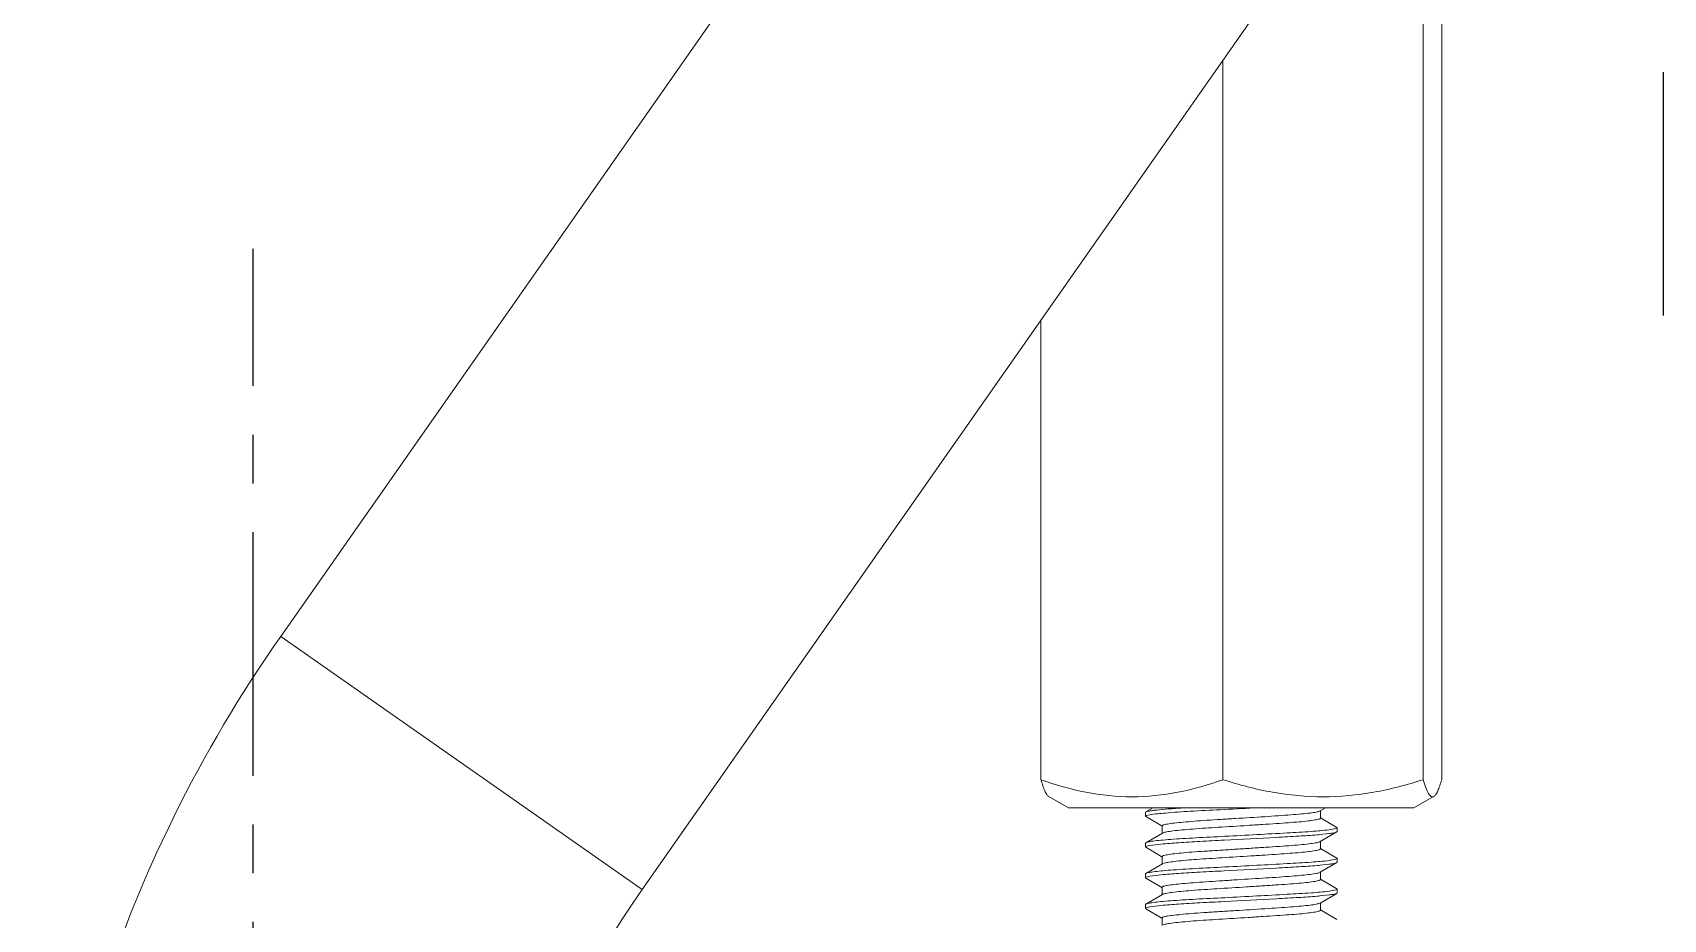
# Model space of a CAD drawing. Header units: millimetres. Extents: x 1991 to 2585, y -545 to -125.
# Drawn here: x 2323.75 to 2366.25, y -457.35 to -434.23 of the extents above; entities that cross this region are included whole.
import ezdxf

# ---------------------------------------------------------------- set-up
doc = ezdxf.new("R2010")
doc.units = ezdxf.units.MM
doc.header["$LTSCALE"] = 0.1
doc.linetypes.add('CENTERX2', pattern=[101.6, 63.5, -12.7, 12.7, -12.7])
doc.layers.get('0').update_dxf_attribs({"lineweight": 13})
doc.layers.add('CENTER', color=1, linetype='CENTERX2')

msp = doc.modelspace()

# ---------------------------------------------------------------- linework, layer by layer
at = {"color": 7, "linetype": 'Continuous'}
for p, q in [((2349.365, -422.624), (2330.216, -449.972)), ((2358.785, -429.22), (2339.636, -456.568)), ((2359.994, -453.709), (2359.994, -429.18)), ((2360.473, -453.709), (2360.473, -429.18)), ((2354.772, -453.709), (2354.772, -434.952)), ((2350.028, -453.709), (2350.028, -441.726)), ((2339.636, -456.568), (2330.216, -449.972)), ((2350.75, -454.445), (2350.22, -454.138)), ((2359.75, -454.445), (2360.281, -454.138)), ((2359.75, -454.445), (2350.751, -454.445)), ((2352.759, -454.551), (2352.75, -454.561)), ((2352.75, -454.561), (2352.75, -454.661)), ((2352.76, -454.672), (2352.75, -454.661)), ((2352.751, -454.661), (2352.764, -454.648)), ((2352.943, -454.445), (2352.759, -454.551)), ((2352.76, -454.672), (2353.181, -454.916)), ((2352.764, -454.648), (2352.771, -454.646)), ((2352.771, -454.646), (2352.864, -454.624)), ((2357.306, -454.525), (2357.295, -454.53)), ((2357.306, -454.524), (2357.443, -454.445)), ((2357.317, -454.711), (2357.317, -454.524)), ((2357.742, -454.951), (2357.317, -454.705)), ((2353.193, -455.099), (2352.759, -455.351)), ((2353.184, -454.911), (2353.184, -455.111)), ((2353.21, -455.092), (2353.193, -455.099)), ((2357.296, -455.141), (2357.537, -455.115)), ((2357.306, -455.324), (2357.741, -455.072)), ((2357.713, -454.983), (2357.537, -455.015)), ((2357.75, -454.961), (2357.713, -454.983)), ((2357.741, -455.072), (2357.75, -455.061)), ((2357.742, -454.951), (2357.75, -454.961)), ((2357.75, -454.961), (2357.75, -455.061)), ((2352.759, -455.351), (2352.75, -455.361)), ((2352.75, -455.361), (2352.75, -455.461)), ((2352.75, -455.461), (2352.764, -455.448)), ((2352.76, -455.472), (2352.75, -455.461)), ((2352.76, -455.472), (2353.181, -455.716)), ((2352.764, -455.448), (2352.771, -455.446)), ((2352.771, -455.446), (2352.864, -455.424)), ((2357.306, -455.324), (2357.301, -455.327)), ((2357.317, -455.511), (2357.317, -455.324)), ((2357.742, -455.751), (2357.317, -455.505)), ((2353.193, -455.899), (2352.759, -456.151)), ((2353.184, -455.711), (2353.184, -455.911)), ((2353.243, -455.882), (2353.193, -455.899)), ((2357.296, -455.941), (2357.537, -455.915)), ((2357.306, -456.124), (2357.741, -455.872)), ((2357.713, -455.783), (2357.537, -455.815)), ((2357.75, -455.761), (2357.713, -455.783)), ((2357.741, -455.872), (2357.75, -455.861)), ((2357.742, -455.751), (2357.75, -455.761)), ((2357.75, -455.761), (2357.75, -455.861)), ((2352.759, -456.151), (2352.75, -456.161)), ((2352.75, -456.161), (2352.75, -456.261)), ((2352.76, -456.272), (2352.75, -456.261)), ((2352.751, -456.261), (2352.764, -456.248)), ((2352.76, -456.272), (2353.181, -456.516)), ((2352.764, -456.248), (2352.771, -456.246)), ((2352.771, -456.246), (2352.864, -456.224)), ((2357.305, -456.125), (2357.28, -456.136)), ((2357.317, -456.311), (2357.317, -456.124)), ((2357.742, -456.551), (2357.317, -456.305)), ((2353.193, -456.699), (2352.759, -456.951)), ((2353.184, -456.511), (2353.184, -456.711)), ((2353.202, -456.695), (2353.193, -456.699)), ((2357.296, -456.741), (2357.537, -456.715)), ((2357.306, -456.924), (2357.741, -456.672)), ((2357.713, -456.583), (2357.537, -456.615)), ((2357.751, -456.561), (2357.713, -456.583)), ((2357.741, -456.672), (2357.75, -456.661)), ((2357.742, -456.551), (2357.75, -456.561)), ((2357.75, -456.561), (2357.75, -456.661)), ((2352.759, -456.951), (2352.75, -456.961)), ((2352.75, -456.961), (2352.75, -457.061)), ((2352.76, -457.072), (2352.75, -457.061)), ((2352.751, -457.061), (2352.764, -457.048)), ((2352.76, -457.072), (2353.181, -457.316)), ((2352.764, -457.048), (2352.77, -457.046)), ((2352.77, -457.046), (2352.864, -457.024)), ((2357.306, -456.925), (2357.295, -456.93)), ((2357.317, -457.111), (2357.317, -456.924)), ((2357.742, -457.351), (2357.317, -457.105)), ((2353.184, -457.311), (2353.184, -457.511))]:
    msp.add_line(p, q, dxfattribs=at)
for centre, radius, start, end in [((2359.5, -470.477), 35.75, 145, 180), ((2356.312, -444.333), 10.852, 274.8324, 275.2038), ((2356.301, -445.003), 10.983, 274.8332, 275.2002), ((2359.5, -470.477), 24.25, 145, 180), ((2356.3, -445.781), 11.005, 274.8291, 275.1955)]:
    msp.add_arc(centre, radius, start, end, dxfattribs=at)
for points, knots in [([(2350.028, -453.709), (2350.044, -453.763), (2350.074, -453.861), (2350.123, -453.991), (2350.172, -454.086), (2350.212, -454.133), (2350.233, -454.146)], [0, 0, 0, 0, 0.344652, 0.630388, 0.84912, 1, 1, 1, 1]), ([(2352.4, -454.156), (2351.998, -454.156), (2351.189, -454.069), (2350.411, -453.844), (2350.028, -453.709)], [0, 0, 0, 0, 0.497364, 1, 1, 1, 1]), ([(2354.772, -453.709), (2354.389, -453.844), (2353.611, -454.069), (2352.802, -454.156), (2352.4, -454.156)], [0, 0, 0, 0, 0.502635, 1, 1, 1, 1]), ([(2359.994, -453.709), (2359.571, -453.844), (2358.711, -454.07), (2357.383, -454.199), (2356.054, -454.07), (2355.195, -453.844), (2354.772, -453.709)], [0, 0, 0, 0, 0.250635, 0.5, 0.749363, 1, 1, 1, 1]), ([(2360.268, -454.146), (2360.258, -454.152), (2360.233, -454.16), (2360.194, -454.147), (2360.159, -454.113), (2360.126, -454.063), (2360.092, -453.996), (2360.044, -453.877), (2360.014, -453.779), (2359.994, -453.709)], [0, 0, 0, 0, 0.064488, 0.12891, 0.210521, 0.317304, 0.451076, 0.610948, 1, 1, 1, 1]), ([(2360.473, -453.709), (2360.457, -453.763), (2360.427, -453.861), (2360.378, -453.991), (2360.329, -454.086), (2360.289, -454.133), (2360.268, -454.146)], [0, 0, 0, 0, 0.344652, 0.630388, 0.84912, 1, 1, 1, 1]), ([(2353.722, -454.444), (2353.595, -454.452), (2353.37, -454.469), (2353.107, -454.492), (2352.943, -454.512), (2352.858, -454.525), (2352.799, -454.537), (2352.769, -454.545), (2352.759, -454.551)], [0, 0, 0, 0, 0.391449, 0.698674, 0.814232, 0.902733, 0.964376, 1, 1, 1, 1]), ([(2352.864, -454.624), (2352.999, -454.602), (2353.351, -454.569), (2353.964, -454.527), (2354.735, -454.49), (2355.29, -454.46), (2355.583, -454.445)], [0, 0, 0, 0, 0.150209, 0.389062, 0.676538, 1, 1, 1, 1]), ([(2357.295, -454.53), (2357.265, -454.543), (2357.181, -454.56), (2357.022, -454.583), (2356.802, -454.604), (2356.527, -454.627), (2356.208, -454.65), (2355.727, -454.683), (2355.226, -454.714), (2354.724, -454.744), (2354.366, -454.767), (2354.039, -454.79), (2353.754, -454.814), (2353.521, -454.838), (2353.363, -454.858), (2353.27, -454.874), (2353.225, -454.886), (2353.197, -454.895), (2353.184, -454.906), (2353.184, -454.911)], [0, 0, 0, 0, 0.023035, 0.0621, 0.116303, 0.183625, 0.261778, 0.348208, 0.533241, 0.625417, 0.713149, 0.793307, 0.863151, 0.920411, 0.962898, 0.978135, 0.989295, 0.996418, 1, 1, 1, 1]), ([(2357.317, -454.711), (2357.317, -454.716), (2357.304, -454.727), (2357.277, -454.736), (2357.231, -454.749), (2357.137, -454.767), (2356.977, -454.788), (2356.746, -454.811), (2356.467, -454.832), (2356.147, -454.853), (2355.792, -454.877), (2355.287, -454.91), (2354.682, -454.949), (2354.111, -454.983), (2353.718, -455.017), (2353.491, -455.04), (2353.328, -455.064), (2353.241, -455.081), (2353.21, -455.092)], [0, 0, 0, 0, 0.003474, 0.01055, 0.021821, 0.037339, 0.08069, 0.138215, 0.206123, 0.283488, 0.371064, 0.464582, 0.650266, 0.81108, 0.879977, 0.93604, 0.976463, 1, 1, 1, 1]), ([(2357.537, -455.015), (2357.384, -455.035), (2357.019, -455.065), (2356.392, -455.1), (2355.64, -455.142), (2354.846, -455.184), (2354.199, -455.216), (2353.73, -455.243), (2353.427, -455.264), (2353.172, -455.286), (2352.975, -455.306), (2352.845, -455.328), (2352.778, -455.34), (2352.759, -455.351)], [0, 0, 0, 0, 0.096449, 0.228986, 0.393028, 0.567981, 0.726761, 0.798206, 0.862615, 0.916741, 0.958292, 0.986037, 1, 1, 1, 1]), ([(2352.864, -455.424), (2352.961, -455.408), (2353.211, -455.382), (2353.647, -455.347), (2354.197, -455.316), (2355.049, -455.274), (2355.908, -455.227), (2356.714, -455.183), (2357.067, -455.16), (2357.226, -455.147)], [0, 0, 0, 0, 0.067591, 0.172009, 0.30062, 0.445558, 0.757285, 0.890564, 1, 1, 1, 1]), ([(2357.537, -455.115), (2357.582, -455.109), (2357.65, -455.097), (2357.72, -455.084), (2357.741, -455.072)], [0, 0, 0, 0, 0.655875, 1, 1, 1, 1]), ([(2357.301, -455.327), (2357.274, -455.34), (2357.192, -455.356), (2357.039, -455.381), (2356.822, -455.404), (2356.55, -455.426), (2356.232, -455.448), (2355.879, -455.471), (2355.504, -455.496), (2355.12, -455.521), (2354.74, -455.545), (2354.379, -455.567), (2354.049, -455.589), (2353.761, -455.612), (2353.525, -455.636), (2353.366, -455.658), (2353.271, -455.675), (2353.225, -455.687), (2353.198, -455.696), (2353.184, -455.707), (2353.184, -455.712)], [0, 0, 0, 0, 0.021596, 0.059558, 0.11266, 0.179356, 0.257196, 0.343458, 0.435244, 0.529231, 0.622024, 0.710361, 0.791252, 0.861758, 0.919451, 0.962524, 0.978044, 0.989333, 0.996467, 1, 1, 1, 1]), ([(2357.317, -455.511), (2357.317, -455.515), (2357.305, -455.526), (2357.261, -455.542), (2357.16, -455.563), (2356.995, -455.586), (2356.774, -455.608), (2356.509, -455.629), (2356.203, -455.65), (2355.863, -455.673), (2355.373, -455.705), (2354.778, -455.743), (2354.128, -455.781), (2353.666, -455.82), (2353.386, -455.855), (2353.283, -455.872), (2353.243, -455.882)], [0, 0, 0, 0, 0.003382, 0.010117, 0.035714, 0.077164, 0.132402, 0.197978, 0.272247, 0.356603, 0.447563, 0.631276, 0.792846, 0.923953, 0.969882, 1, 1, 1, 1]), ([(2357.537, -455.815), (2357.384, -455.835), (2357.019, -455.865), (2356.392, -455.9), (2355.64, -455.942), (2354.846, -455.984), (2354.2, -456.016), (2353.73, -456.043), (2353.427, -456.064), (2353.172, -456.086), (2352.976, -456.107), (2352.845, -456.128), (2352.778, -456.14), (2352.759, -456.151)], [0, 0, 0, 0, 0.096398, 0.228921, 0.392949, 0.567888, 0.726621, 0.798046, 0.862535, 0.916686, 0.958224, 0.985987, 1, 1, 1, 1]), ([(2352.864, -456.224), (2352.961, -456.208), (2353.211, -456.182), (2353.648, -456.147), (2354.198, -456.116), (2355.049, -456.074), (2355.908, -456.027), (2356.714, -455.983), (2357.067, -455.96), (2357.226, -455.947)], [0, 0, 0, 0, 0.067572, 0.172015, 0.300716, 0.445562, 0.757287, 0.890651, 1, 1, 1, 1]), ([(2357.537, -455.915), (2357.582, -455.909), (2357.65, -455.897), (2357.72, -455.884), (2357.741, -455.872)], [0, 0, 0, 0, 0.655889, 1, 1, 1, 1]), ([(2357.28, -456.136), (2357.245, -456.147), (2357.152, -456.163), (2356.982, -456.186), (2356.754, -456.209), (2356.356, -456.242), (2355.784, -456.279), (2355.181, -456.316), (2354.686, -456.347), (2354.335, -456.37), (2354.016, -456.393), (2353.738, -456.415), (2353.511, -456.438), (2353.344, -456.459), (2353.242, -456.48), (2353.196, -456.495), (2353.184, -456.507), (2353.184, -456.512)], [0, 0, 0, 0, 0.026336, 0.068438, 0.124737, 0.193436, 0.358782, 0.542241, 0.633161, 0.719338, 0.797894, 0.866307, 0.922113, 0.963515, 0.989453, 0.99646, 1, 1, 1, 1]), ([(2357.317, -456.311), (2357.317, -456.316), (2357.304, -456.327), (2357.276, -456.336), (2357.23, -456.349), (2357.134, -456.367), (2356.971, -456.389), (2356.737, -456.412), (2356.453, -456.433), (2356.129, -456.455), (2355.768, -456.479), (2355.259, -456.512), (2354.651, -456.551), (2354.078, -456.585), (2353.689, -456.62), (2353.467, -456.643), (2353.311, -456.667), (2353.229, -456.683), (2353.202, -456.695)], [0, 0, 0, 0, 0.003512, 0.010689, 0.022099, 0.037875, 0.081873, 0.140285, 0.208835, 0.287438, 0.37605, 0.470504, 0.656863, 0.817408, 0.885506, 0.94017, 0.978604, 1, 1, 1, 1]), ([(2357.537, -456.615), (2357.384, -456.635), (2357.019, -456.665), (2356.392, -456.7), (2355.64, -456.742), (2354.846, -456.784), (2354.2, -456.816), (2353.73, -456.843), (2353.427, -456.864), (2353.172, -456.886), (2352.976, -456.907), (2352.852, -456.925), (2352.788, -456.94), (2352.766, -456.947), (2352.759, -456.951)], [0, 0, 0, 0, 0.096527, 0.229008, 0.392981, 0.567973, 0.726642, 0.798173, 0.862569, 0.91668, 0.95827, 0.985982, 0.994633, 1, 1, 1, 1]), ([(2352.864, -457.024), (2352.961, -457.008), (2353.211, -456.982), (2353.647, -456.947), (2354.197, -456.916), (2355.049, -456.874), (2355.908, -456.827), (2356.714, -456.783), (2357.067, -456.76), (2357.226, -456.747)], [0, 0, 0, 0, 0.067554, 0.172003, 0.300723, 0.445565, 0.757275, 0.890635, 1, 1, 1, 1]), ([(2357.537, -456.715), (2357.582, -456.709), (2357.65, -456.697), (2357.72, -456.684), (2357.741, -456.672)], [0, 0, 0, 0, 0.656175, 1, 1, 1, 1]), ([(2357.295, -456.93), (2357.266, -456.942), (2357.182, -456.959), (2357.024, -456.983), (2356.804, -457.004), (2356.53, -457.027), (2356.211, -457.05), (2355.729, -457.083), (2355.228, -457.114), (2354.726, -457.144), (2354.367, -457.167), (2354.04, -457.19), (2353.754, -457.214), (2353.522, -457.238), (2353.364, -457.258), (2353.27, -457.274), (2353.225, -457.286), (2353.197, -457.295), (2353.184, -457.306), (2353.184, -457.311)], [0, 0, 0, 0, 0.022899, 0.06183, 0.115922, 0.183184, 0.261296, 0.347719, 0.532836, 0.625069, 0.712867, 0.793104, 0.86301, 0.920329, 0.962884, 0.978137, 0.989303, 0.996425, 1, 1, 1, 1]), ([(2357.317, -457.111), (2357.317, -457.116), (2357.304, -457.127), (2357.278, -457.136), (2357.232, -457.148), (2357.139, -457.166), (2356.981, -457.187), (2356.752, -457.21), (2356.476, -457.231), (2356.158, -457.253), (2355.806, -457.276), (2355.304, -457.309), (2354.701, -457.348), (2354.13, -457.381), (2353.736, -457.415), (2353.506, -457.439), (2353.338, -457.462), (2353.248, -457.479), (2353.216, -457.49)], [0, 0, 0, 0, 0.003449, 0.010459, 0.021631, 0.037005, 0.079954, 0.13702, 0.204387, 0.28116, 0.368074, 0.461074, 0.646399, 0.807333, 0.876675, 0.933587, 0.975132, 1, 1, 1, 1])]:
    msp.add_open_spline(points, degree=3, knots=knots, dxfattribs=at)
at = {"layer": 'CENTER'}
for p, q in [((2366.25, -441.609), (2366.25, -263.69)), ((2329.5, -514.564), (2329.5, -439.868))]:
    msp.add_line(p, q, dxfattribs=at)

doc.saveas('drawing.dxf')
